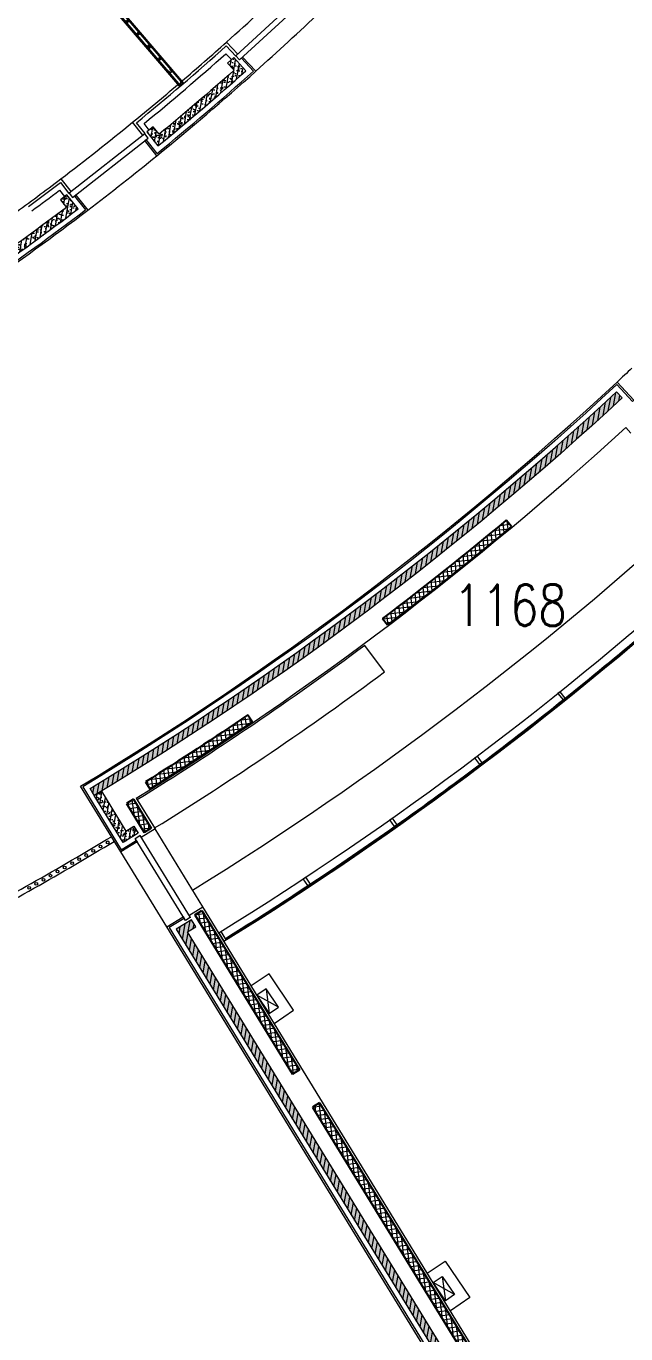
# Model space of a CAD drawing. Header units: inches. Extents: x 13084 to 220150, y 6494 to 167180.
# Drawn here: x 117597 to 128495, y 33093 to 56866 of the extents above; entities that cross this region are included whole.
import ezdxf
from ezdxf.enums import TextEntityAlignment as Align

# ---------------------------------------------------------------- set-up
doc = ezdxf.new("R2010")
doc.units = ezdxf.units.IN
doc.header["$MEASUREMENT"] = 0
for name, color, linetype, lineweight in [('Ground Floor$0$A-G250-G-Walls-Low-Level', 8, 'Continuous', 15), ('Ground Floor$0$A-G250-G-Walls-Precast-Concrete', 7, 'Continuous', 15), ('Ground Floor$0$A-G250-M-Walls-Blockwork', 7, 'Continuous', 25), ('Ground Floor$0$A-G250-M-Walls-Plasterboard-Partition', 7, 'Continuous', 15), ('Ground Floor$0$A-G252-H-Internal-Walls', 251, 'Continuous', 9), ('Ground Floor$0$A-G262-H-Precast-Panel', 251, 'Continuous', 5), ('Ground Floor$0$A-G312-M-Wall-Cladding-Panel', 7, 'Continuous', 9), ('Ground Floor$0$A-G312-M-Wall-Finish-Plaster', 7, 'Continuous', 15), ('Ground Floor$0$A-G321-M-Window', 251, 'Continuous', 9), ('Ground Floor$0$A-G4-M-Furniture-Built-In', 251, 'Continuous', 9), ('Ground Floor$0$A-G52-M-Cutout', 251, 'Continuous', 13), ('Ground Floor$0$Z-Z001-S-Room-Name-Identification-250', 7, 'Continuous', 15)]:
    doc.layers.add(name, color=color, linetype=linetype, lineweight=lineweight)
doc.styles.add('Ground Floor$0$Tag-RomanS', font='romans.shx', dxfattribs={"width": 0.8})
pattern_1 = [(49.99999999999999, (31615.2386858852, 164129.5694537289), (182.184668996004, -15.93908553890309), [19.05, -209.55]), (355, (31615.2386858852, 164129.5694537289), (-35.24282597566699, 191.05664288218), [15.24, -167.64]), (100.451, (31630.4206858852, 164128.2412037289), (146.9425016659592, 175.1166878202919), [16.19, -178.09]), (46.18420000000002, (31615.2386858852, 164180.3694537289), (271.0790408921299, -42.04232793272715), [28.575, -314.3249999999999]), (96.6356, (31637.8285858852, 164176.8659537289), (237.4042344662371, 247.4255558900492), [24.285, -267.135]), (351.1840000000001, (31615.2386858852, 164180.3694537289), (237.4046058139339, 247.4251178605977), [22.86, -251.46]), (21, (31640.6386858852, 164167.6694537289), (151.6148798353833, -102.2655185167625), [19.05, -209.55]), (326.0000000000001, (31640.6386858852, 164167.6694537289), (61.80202834764707, 184.1879661223193), [15.24, -167.64]), (71.4514, (31653.2731858852, 164159.1473537289), (213.4164907701245, 81.92285771605745), [16.19, -178.09]), (37.50000000000001, (31615.2386858852, 164129.5694537289), (3.088603250591817, 84.55503887315311), [0, -165.608, 0, -170.18, 0, -168.275]), (7.499999999999999, (31615.2386858852, 164129.5694537289), (66.81966251030575, 100.1805748181195), [0, -97.02799999999999, 0, -161.798, 0, -64.135]), (327.5, (31558.5966858852, 164129.5694537289), (135.5905951668714, -5.728743992673458), [0, -63.5, 0, -198.12, 0, -262.89]), (317.5, (31533.1966858852, 164129.5694537289), (148.129181386018, 25.42649103333301), [0, -82.55, 0, -131.572, 0, -186.69])]
pattern_2 = [(80, (31615.2386858852, 164129.5694537289), (-78.16911539534401, 13.7833241023126), [])]
pattern_3 = [(7.000000000000055, (31615.2386858852, 164129.5694537289), (-9.673379132783587, 78.78335078652992), []), (97.00000000000007, (31615.2386858852, 164129.5694537289), (-78.78335078652992, -9.673379132783587), [])]

# ---------------------------------------------------------------- blocks, each defined once
blk = doc.blocks.new('Ground Floor$0$tag-roomname')
at = {"lineweight": 18, "ltscale": 0.01, "style": 'Ground Floor$0$Tag-RomanS', "width": 0.8}
blk.add_attdef('ROOM_NO_2', text='', height=3, dxfattribs=at).set_placement((-6.707523425575346e-12, 1.61168281859284), align=Align.MIDDLE_CENTER)
at = {"linetype": 'ByBlock', "lineweight": 13, "ltscale": 0.01, "style": 'Ground Floor$0$Tag-RomanS', "width": 0.8, "flags": 1}
for tag, p in [('ROOM_NAME_1', (-6.02540239924565e-12, -2.287525053430301)), ('AREA', (-6.02540239924565e-12, -5.744039249906365))]:
    blk.add_attdef(tag, text='', height=2.8, dxfattribs=at).set_placement(p, align=Align.MIDDLE_CENTER)
blk = doc.blocks.new('Ground Floor$0$Part Frame4')
for p, q in [((-6.570189725607634e-07, 99.99999999998545), (6016.096165191615, 100.0000395042225, -2.889850417678681e-09)), ((-6.570189725607634e-07, 99.99999999998545), (0, 0)), ((-5.749170668423176e-07, 87.49999999996362), (6016.09615708096, 87.49999902013951)), ((-5.769252311438322e-07, 74.99999999996362), (6016.096148970304, 74.99999902013224)), ((6016.096116527653, 25.00000140130578), (-5.767506081610918e-07, 25.00000140139309)), ((6016.096108417027, 12.50000140126213), (-5.766924005001783e-07, 12.50000140138582)), ((0, 0), (6016.096100306371, 3.950428072130308e-05, -2.952732839934275e-09)), ((6016.096165191615, 100.0000395042225, -2.889850417678681e-09), (6016.096165848285, 3.950428072130308e-05, -2.952732872102602e-09))]:
    blk.add_line(p, q)
for points, elevation in [([(-5.767506081610918e-07, 25.00000140139309), (-5.749170668423176e-07, 75.00000140139309), (49.99999942508293, 75.000001399545), (49.99999942470458, 65.00000139956683), (9.999999424704583, 65.00000140105112), (9.999999423598638, 35.00000140099291), (49.99999942362774, 35.00000139953045), (49.99999942324939, 25.00000139956683)], -1.445543307537687e-10), ([(299.9999994232494, 25.00000337167148), (299.9999994250829, 75.00000337164965), (349.9999994250829, 75.00000336980884), (349.9999994247046, 65.00000336983067), (309.9999994247337, 65.00000337129313), (309.9999994235986, 35.00000337126403), (349.9999994236277, 35.00000336980884), (349.9999994232785, 25.00000336983067)], -2.918204492323471e-10), ([(599.9999994232785, 25.00000534191349), (599.9999994250829, 75.00000534189167), (649.9999994250829, 75.00000534005085), (649.9999994247337, 65.00000534007268), (609.9999994247337, 65.00000534157152), (609.9999994236277, 35.00000534150604), (649.9999994236277, 35.00000534005085), (649.9999994232785, 25.00000534008723)], -4.39086567710876e-10), ([(899.9999994232785, 25.00000731219188), (899.9999994250829, 75.0000073121555), (949.9999994250829, 75.00000731032924), (949.9999994247337, 65.00000731035107), (909.9999994247046, 65.00000731180626), (909.9999994236277, 35.00000731178443), (949.9999994236277, 35.00000731031469), (949.9999994232785, 25.00000731036562)], -5.863526861893985e-10), ([(1199.999999423249, 25.00000928242662), (1199.999999425083, 75.00000928239751), (1249.999999425083, 75.0000092805567), (1249.999999424705, 65.00000928060763), (1209.999999424705, 65.00000928203372), (1209.999999423599, 35.00000928201916), (1249.999999423628, 35.00000928056397), (1249.999999423249, 25.0000092805858)], -7.336188046679142e-10), ([(1499.999999423249, 25.00001125270501), (1499.999999425083, 75.0000112526759), (1549.999999425083, 75.00001125083509), (1549.999999424705, 65.00001125087147), (1509.999999424734, 65.0000112523121), (1509.999999423599, 35.00001125226117), (1549.999999423628, 35.00001125084236), (1549.999999423249, 25.00001125086419)], -8.808849231464428e-10), ([(1799.999999423278, 25.00001322294702), (1799.999999425083, 75.00001322290336), (1849.999999425083, 75.0000132210771), (1849.999999424734, 65.00001322111348), (1809.999999424734, 65.00001322257594), (1809.999999423628, 35.00001322253956), (1849.999999423628, 35.00001322108437), (1849.999999423278, 25.0000132211062)], -1.028151041624958e-09), ([(2099.999999423278, 25.00001519321086), (2099.999999425083, 75.00001519317448), (2149.999999425083, 75.00001519134821), (2149.999999424734, 65.00001519139187), (2109.999999424705, 65.0000151928325), (2109.999999423628, 35.00001519278158), (2149.999999423628, 35.00001519134821), (2149.999999423278, 25.00001519137004)], -1.175417160103487e-09), ([(2399.999999423249, 25.00001716344559), (2399.999999425083, 75.00001716343104), (2449.999999425083, 75.00001716159022), (2449.999999424705, 65.00001716161205), (2409.999999424705, 65.00001716307452), (2409.999999423599, 35.00001716303814), (2449.999999423628, 35.00001716158295), (2449.999999423249, 25.00001716160477)], -1.322683278582003e-09), ([(2699.999999423249, 25.00001913373126), (2699.999999425083, 75.00001913369488), (2749.999999425083, 75.00001913186861), (2749.999999424705, 65.00001913189044), (2709.999999424705, 65.00001913335291), (2709.999999423599, 35.00001913328015), (2749.999999423628, 35.00001913186861), (2749.999999423249, 25.00001913189044)], -1.469949397060532e-09), ([(2999.999999423249, 25.00002110395872), (2999.999999425083, 75.00002110393689), (3049.999999425083, 75.00002110211062), (3049.999999424705, 65.00002110213245), (3009.999999424734, 65.00002110359492), (3009.999999423599, 35.00002110355854), (3049.999999423628, 35.00002110211062), (3049.999999423278, 25.000021102147)], -1.617215515539061e-09), ([(3315.974073122139, 25.00002317257895), (3315.974072463578, 75.00002317254985), (3265.974072463578, 75.00002251396654), (3265.974072595302, 65.00002251399565), (3305.974072595272, 65.00002304084046), (3305.974072990444, 35.0000230407968), (3265.974072990444, 35.00002251395199), (3265.974073122139, 25.00002251398109)], 5.949500049275164e-08), ([(3615.974073122139, 25.00002514281368), (3615.974072463578, 75.00002514280641), (3565.974072463578, 75.00002448420855), (3565.974072595272, 65.00002448423038), (3605.974072595302, 65.0000250111043), (3605.974072990444, 35.00002501106792), (3565.974072990444, 35.00002448420855), (3565.974073122139, 25.00002448423038)], 5.964226661234392e-08), ([(3915.974073122139, 25.00002711309207), (3915.974072463578, 75.00002711307025), (3865.974072463578, 75.00002645447967), (3865.974072595272, 65.00002645450877), (3905.974072595302, 65.00002698136814), (3905.974072990444, 35.00002698130993), (3865.974072990444, 35.00002645446511), (3865.974073122139, 25.00002645450877)], 5.978953273193617e-08), ([(4215.974073122139, 25.00002908333408), (4215.974072463578, 75.00002908330498), (4165.974072463578, 75.00002842472168), (4165.974072595302, 65.00002842475078), (4205.974072595302, 65.0000289516247), (4205.974072990444, 35.00002895157377), (4165.974072990444, 35.00002842472168), (4165.974073122139, 25.00002842475078)], 5.993679885152845e-08), ([(4515.974073122139, 25.00003105361975), (4515.974072463578, 75.00003105358337), (4465.974072463578, 75.00003039498552), (4465.974072595272, 65.00003039500734), (4505.974072595272, 65.00003092188126), (4505.974072990444, 35.00003092183033), (4465.974072990444, 35.00003039498552), (4465.974073122139, 25.00003039501462)], 6.00840649711207e-08), ([(4815.974073122139, 25.00003302385448), (4815.974072463578, 75.00003302381083), (4765.974072463578, 75.00003236522753), (4765.974072595272, 65.00003236524935), (4805.974072595302, 65.00003289212327), (4805.974072990473, 35.00003289210872), (4765.974072990444, 35.00003236522753), (4765.974073122139, 25.00003236525663)], 6.023133109071298e-08), ([(5115.974073122139, 25.00003499411832), (5115.974072463578, 75.00003499408922), (5065.974072463578, 75.00003433549864), (5065.974072595272, 65.00003433551319), (5105.974072595302, 65.00003486236528), (5105.974072990473, 35.0000348623289), (5065.974072990444, 35.00003433550592), (5065.974073122139, 25.00003433553502)], 6.037859721030521e-08), ([(5415.974073122139, 25.00003696436033), (5415.974072463578, 75.00003696432395), (5365.974072463578, 75.00003630574065), (5365.974072595302, 65.00003630576975), (5405.974072595302, 65.00003683262912), (5405.974072990444, 35.00003683257091), (5365.974072990444, 35.00003630573337), (5365.974073122139, 25.00003630576248)], 6.048253260032765e-08), ([(5715.974073122139, 25.00003893463872), (5715.974072463578, 75.00003893458779), (5665.974072463578, 75.00003827600449), (5665.974072595302, 65.00003827605542), (5705.974072595272, 65.00003880286386), (5705.974072990444, 35.00003880285658), (5665.974072990444, 35.00003827601176), (5665.974073122139, 25.00003827604087)], 6.067312944948977e-08), ([(6016.096116527711, 25.00004082566011), (6016.096115869121, 75.00004082562373), (5966.096115869121, 75.00004016704042), (5966.096116000845, 65.0000401670768), (6006.096116000845, 65.00004069393617), (6006.096116396016, 35.00004069387796), (5966.096116395987, 35.00004016704042), (5966.096116527682, 25.00004016706953)], 3.445001114753203e-09)]:
    blk.add_lwpolyline(points, close=True, dxfattribs=dict(elevation=elevation))

msp = doc.modelspace()

# ---------------------------------------------------------------- hatches: boundary and pattern name
at = {"layer": 'Ground Floor$0$A-G252-H-Internal-Walls'}
h = msp.add_hatch(dxfattribs=at)
h.set_pattern_fill('ANSI37', color=256, scale=25, angle=322.0000000000001, style=0)
h.set_pattern_definition(pattern_3)
h.paths.add_polyline_path([(126419.166420608, 47772.52310073405), (126323.0054041956, 47887.64503141609, -0.01205837881394634), (124073.5607513929, 46098.95549269571), (124164.0657481467, 45979.33590565232, 0.0120583466981101)])
h = msp.add_hatch(dxfattribs=at)
h.set_pattern_fill('ANSI37', color=256, scale=25, angle=322.0000000000001, style=0)
h.set_pattern_definition(pattern_3)
h.paths.add_polyline_path([(121628.2096462384, 44344.25855121791), (121712.5548867062, 44220.21871724908, -0.009336784285473639), (119844.5586868005, 43000.39830895116), (119766.1799329048, 43128.30078458833, 0.009330464552124372)])
h = msp.add_hatch(dxfattribs=at)
h.set_pattern_fill('ANSI37', color=256, scale=25, angle=322.0000000000001, style=0)
h.set_pattern_definition(pattern_3)
h.paths.add_polyline_path([(119547.4135462375, 42815.39209202977), (119419.517528721, 42737.01729567637), (119743.2185554392, 42208.78522814112), (119871.1145800916, 42287.16001284972)])
h = msp.add_hatch(dxfattribs=at)
h.set_pattern_fill('ANSI37', color=256, scale=25, angle=322.0000000000001, style=0)
h.set_pattern_definition(pattern_3)
h.paths.add_polyline_path([(120790.7058348792, 40786.50951262983), (120662.8098102268, 40708.13472792121), (122437.214929572, 37812.56873313479), (122565.1109492626, 37890.9435259403)])
h = msp.add_hatch(dxfattribs=at)
h.set_pattern_fill('ANSI37', color=256, scale=25, angle=322.0000000000001, style=0)
h.set_pattern_definition(pattern_3)
h.paths.add_polyline_path([(122930.8599439087, 37294.09541049102), (122802.9639242181, 37215.72061768557), (126081.4213340853, 31865.7643490347), (126209.3173116689, 31944.13921055256)])
at = {"layer": 'Ground Floor$0$A-G262-H-Precast-Panel'}
h = msp.add_hatch(dxfattribs=at)
h.set_pattern_fill('AR-CONC', color=256, style=0)
h.set_pattern_definition(pattern_1)
edge = h.paths.add_edge_path()
edge.add_line((120015.3499797838, 54900.85240240861), (119906.9836232473, 55038.31456558056))
edge.add_line((119906.9836232473, 55038.31456558056), (119791.0437070527, 54943.09408745477))
edge.add_line((119791.0437070527, 54943.09408745477), (119992.2833722698, 54687.82261223975))
edge.add_arc((88115.23868582743, 93629.56945363371), 50325.00000000654, 309.3031666088833, 311.6968140940836)
edge.add_line((121590.8669152752, 56053.14147485346), (121368.1823433516, 56294.04028756743))
edge.add_line((121368.1823433516, 56294.04028756743), (121258.033966936, 56192.2201757377))
edge.add_line((121258.033966936, 56192.2201757377), (121376.8514664701, 56063.68412889732))
edge.add_arc((88115.23868579729, 93629.56945366862), 50175.00000005266, 309.4776374271556, 311.52234327581203, ccw=False)
h = msp.add_hatch(dxfattribs=at)
h.set_pattern_fill('ANSI31', color=256, scale=25, angle=35, style=0)
h.set_pattern_definition(pattern_2)
edge = h.paths.add_edge_path()
edge.add_line((120015.3499797838, 54900.85240240861), (119906.9836232473, 55038.31456558056))
edge.add_line((119906.9836232473, 55038.31456558056), (119791.0437070527, 54943.09408745477))
edge.add_line((119791.0437070527, 54943.09408745477), (119992.2833722698, 54687.82261223975))
edge.add_arc((88115.23868582743, 93629.56945363371), 50325.00000000654, 309.3031666088833, 311.6968140940836)
edge.add_line((121590.8669152752, 56053.14147485346), (121368.1823433516, 56294.04028756743))
edge.add_line((121368.1823433516, 56294.04028756743), (121258.033966936, 56192.2201757377))
edge.add_line((121258.033966936, 56192.2201757377), (121376.8514664701, 56063.68412889732))
edge.add_arc((88115.23868579729, 93629.56945366862), 50175.00000005266, 309.4776374271556, 311.52234327581203, ccw=False)
h = msp.add_hatch(dxfattribs=at)
h.set_pattern_fill('AR-CONC', color=256, style=0)
h.set_pattern_definition(pattern_1)
edge = h.paths.add_edge_path()
edge.add_arc((88115.2386857988, 93629.56945367524), 50175.0000000545, 304.9776374271912, 307.0223432758475, ccw=False)
edge.add_line((116878.392464275, 52517.38622630092), (116781.1453220695, 52662.9269658406))
edge.add_line((116781.1453220695, 52662.9269658406), (116658.0918973351, 52577.09656165396))
edge.add_line((116658.0918973351, 52577.09656165396), (116838.6828387143, 52306.8229210471))
edge.add_arc((88115.2386858272, 93629.56945363697), 50325.00000000685, 304.8031666089186, 307.1968140941188)
edge.add_line((118539.4601654969, 53542.50954203092), (118336.3627587986, 53800.13737424675))
edge.add_line((118336.3627587986, 53800.13737424675), (118218.5652191664, 53707.27328185044))
edge.add_line((118218.5652191664, 53707.27328185044), (118326.9316219993, 53569.8111551757))
h = msp.add_hatch(dxfattribs=at)
h.set_pattern_fill('ANSI31', color=256, scale=25, angle=35, style=0)
h.set_pattern_definition(pattern_2)
edge = h.paths.add_edge_path()
edge.add_arc((88115.2386857988, 93629.56945367524), 50175.0000000545, 304.9776374271912, 307.0223432758475, ccw=False)
edge.add_line((116878.392464275, 52517.38622630092), (116781.1453220695, 52662.9269658406))
edge.add_line((116781.1453220695, 52662.9269658406), (116658.0918973351, 52577.09656165396))
edge.add_line((116658.0918973351, 52577.09656165396), (116838.6828387143, 52306.8229210471))
edge.add_arc((88115.2386858272, 93629.56945363697), 50325.00000000685, 304.8031666089186, 307.1968140941188)
edge.add_line((118539.4601654969, 53542.50954203092), (118336.3627587986, 53800.13737424675))
edge.add_line((118336.3627587986, 53800.13737424675), (118218.5652191664, 53707.27328185044))
edge.add_line((118218.5652191664, 53707.27328185044), (118326.9316219993, 53569.8111551757))
h = msp.add_hatch(dxfattribs=at)
h.set_pattern_fill('AR-CONC', color=256, style=0)
h.set_pattern_definition(pattern_1)
edge = h.paths.add_edge_path()
edge.add_arc((88116.56132572002, 93627.61576607364), 59172.64375301231, 301.1859993576255, 312.8102068231568)
edge.add_line((128328.6333091533, 50218.04267994335), (128430.5728284885, 50107.84422215351))
edge.add_arc((88110.08606555643, 93637.16648486909), 59334.16848200645, 301.18657294311237, 312.80842602806706, ccw=False)
edge.add_line((118834.893451344, 42877.6377187607), (118757.2201498038, 43005.96234041988))
h = msp.add_hatch(dxfattribs=at)
h.set_pattern_fill('ANSI31', color=256, scale=25, angle=35, style=0)
h.set_pattern_definition(pattern_2)
edge = h.paths.add_edge_path()
edge.add_arc((88116.89099516434, 93627.07779443474), 59172.64375301231, 301.1859993576255, 312.8102068231568)
edge.add_line((128328.9629785976, 50217.50470830445), (128430.9024979329, 50107.30625051461))
edge.add_arc((88110.41573500076, 93636.62851323019), 59334.16848200645, 301.18657294311237, 312.80842602806706, ccw=False)
edge.add_line((118835.2231207883, 42877.0997471218), (118757.5498192482, 43005.42436878098))
h = msp.add_hatch(dxfattribs=at)
h.set_pattern_fill('ANSI31', color=256, scale=25, angle=35, style=0)
h.set_pattern_definition([(80, (31614.71618732049, 164130.4220938933), (-78.16911539534401, 13.7833241023126), [])])
edge = h.paths.add_edge_path()
edge.add_line((118834.7006222236, 42877.95238728612), (118962.5966468759, 42956.32717199477))
edge.add_line((118962.5966468759, 42956.32717199477), (119406.8552903973, 42231.36295505871))
edge.add_line((119406.8552903973, 42231.36295505871), (119556.0673191564, 42322.80020388417))
edge.add_line((119556.0673191564, 42322.80020388417), (119634.442103865, 42194.9041792318))
edge.add_line((119634.442103865, 42194.9041792318), (119357.3340504536, 42025.09214569771))
edge.add_line((119357.3340504536, 42025.09214569771), (118834.3709527792, 42878.49035892502))
h = msp.add_hatch(dxfattribs=at)
h.set_pattern_fill('AR-CONC', color=256, style=0)
h.set_pattern_definition([(49.99999999999999, (31614.71618732049, 164130.4220938933), (182.184668996004, -15.93908553890309), [19.05, -209.55]), (355, (31614.71618732049, 164130.4220938933), (-35.24282597566699, 191.05664288218), [15.24, -167.64]), (100.451, (31629.89818732049, 164129.0938438933), (146.9425016659592, 175.1166878202919), [16.19, -178.09]), (46.18420000000002, (31614.71618732049, 164181.2220938932), (271.0790408921299, -42.04232793272715), [28.575, -314.3249999999999]), (96.63559999999998, (31637.30608732049, 164177.7185938933), (237.4042344662371, 247.4255558900492), [24.285, -267.1349999999999]), (351.1840000000001, (31614.71618732049, 164181.2220938932), (237.4046058139339, 247.4251178605977), [22.86, -251.46]), (21, (31640.11618732049, 164168.5220938933), (151.6148798353833, -102.2655185167625), [19.05, -209.55]), (326.0000000000001, (31640.11618732049, 164168.5220938933), (61.80202834764707, 184.1879661223193), [15.24, -167.64]), (71.4514, (31652.75068732049, 164159.9999938933), (213.4164907701245, 81.92285771605745), [16.19, -178.09]), (37.50000000000001, (31614.71618732049, 164130.4220938933), (3.088603250591817, 84.55503887315311), [0, -165.608, 0, -170.18, 0, -168.275]), (7.499999999999999, (31614.71618732049, 164130.4220938933), (66.81966251030575, 100.1805748181195), [0, -97.02799999999999, 0, -161.798, 0, -64.135]), (327.5, (31558.07418732049, 164130.4220938933), (135.5905951668714, -5.728743992673458), [0, -63.5, 0, -198.12, 0, -262.89]), (317.5, (31532.67418732049, 164130.4220938933), (148.129181386018, 25.42649103333301), [0, -82.55, 0, -131.572, 0, -186.69])])
edge = h.paths.add_edge_path()
edge.add_line((118835.0302916679, 42877.41441564722), (118962.9263163202, 42955.78920035587))
edge.add_line((118962.9263163202, 42955.78920035587), (119407.1849598416, 42230.82498341981))
edge.add_line((119407.1849598416, 42230.82498341981), (119556.3969886007, 42322.26223224527))
edge.add_line((119556.3969886007, 42322.26223224527), (119634.7717733093, 42194.3662075929))
edge.add_line((119634.7717733093, 42194.3662075929), (119357.6637198979, 42024.55417405881))
edge.add_line((119357.6637198979, 42024.55417405881), (118834.7006222236, 42877.95238728612))
h = msp.add_hatch(dxfattribs=at)
h.set_pattern_fill('AR-CONC', color=256, style=0)
h.set_pattern_definition(pattern_1)
edge = h.paths.add_edge_path()
edge.add_line((126855.8208912144, 29789.92181855731), (126983.4998362499, 29867.40277043171))
edge.add_line((126983.4998362499, 29867.40277043171), (120530.749703115, 40397.33396166179))
edge.add_line((120530.749703115, 40397.33396166179), (120679.9617318245, 40488.77121045695))
edge.add_line((120679.9617318245, 40488.77121045695), (120601.5869471159, 40616.66723510931))
edge.add_line((120601.5869471159, 40616.66723510931), (120324.4788937401, 40446.85520159701))
edge.add_line((120324.4788937401, 40446.85520159701), (126855.3414237279, 29789.45616386199))
h = msp.add_hatch(dxfattribs=at)
h.set_pattern_fill('ANSI31', color=256, scale=25, angle=35, style=0)
h.set_pattern_definition(pattern_2)
edge = h.paths.add_edge_path()
edge.add_line((126855.8208912144, 29789.92181855731), (126983.4998362499, 29867.40277043171))
edge.add_line((126983.4998362499, 29867.40277043171), (120530.749703115, 40397.33396166179))
edge.add_line((120530.749703115, 40397.33396166179), (120679.9617318245, 40488.77121045695))
edge.add_line((120679.9617318245, 40488.77121045695), (120601.5869471159, 40616.66723510931))
edge.add_line((120601.5869471159, 40616.66723510931), (120324.4788937401, 40446.85520159701))
edge.add_line((120324.4788937401, 40446.85520159701), (126855.3414237279, 29789.45616386199))
h = msp.add_hatch(dxfattribs=at)
h.set_pattern_fill('AR-CONC', color=256, style=0)
h.set_pattern_definition(pattern_1)
h.paths.add_polyline_path([(134626.5122552106, 35016.58476017285), (134533.1452110317, 35133.98347652421, -0.03134703985895979), (126855.8983718763, 29789.79414009021), (126933.7107102936, 29661.56911136344, 0.03134785108231475)])
h = msp.add_hatch(dxfattribs=at)
h.set_pattern_fill('ANSI31', color=256, scale=25, angle=50, style=0)
h.set_pattern_definition([(95, (31615.2386858852, 164129.5694537289), (-79.0729541610323, -6.91798708059536), [])])
h.paths.add_polyline_path([(134626.5122552106, 35016.58476017285), (134533.1452110317, 35133.98347652421, -0.03134703985895979), (126855.8983718763, 29789.79414009021), (126933.7107102936, 29661.56911136344, 0.03134785108231475)])

# ---------------------------------------------------------------- linework, layer by layer
at = {"layer": 'Ground Floor$0$A-G250-G-Walls-Low-Level'}
for p, q in [((119198.1530712574, 42045.61678821263, -2.922779289088783e-09), (119145.9017534821, 42130.88318858549, -2.922779289088783e-09)), ((120807.2191470187, 40855.27026815497), (119939.87152964, 42270.65294089295)), ((120152.064054056, 40488.97554172344), (119316.0663487373, 41853.19980757685))]:
    msp.add_line(p, q, dxfattribs=at)
for points, elevation in [([(128606.6353559246, 50648.76797576588, -0.001569622751122559), (128335.3784597705, 50394.82813905725)], -2.92610099465942e-09), ([(121191.4023349157, 40228.32629434401, 0.04525791197135247), (130259.7331046532, 47050.96138274847)], -2.922779289088783e-09)]:
    msp.add_lwpolyline(points, format="xyb", dxfattribs=dict(at, elevation=elevation))
for centre in [(118816.8535434864, 41871.45073611717, -2.922779289088783e-09), (118949.3090640015, 41953.4152984145, -2.922779289088783e-09), (119078.1048608613, 42027.4485529974, -2.922779289088783e-09), (118430.4669378083, 41649.35142353605, -2.922779289088783e-09), (118559.4451120754, 41723.06648745397, -2.922779289088783e-09), (118688.2409089352, 41797.09974203687, -2.922779289088783e-09), (117909.9301193459, 41348.52003971496, -2.922779289088783e-09), (118038.908293613, 41422.23510363288, -2.922779289088783e-09), (118167.7040904728, 41496.26835821578, -2.922779289088783e-09), (118296.316725024, 41570.61935229608, -2.922779289088783e-09), (117651.4297843936, 41202.04627876551, -2.922779289088783e-09), (117780.7703539405, 41275.12361570876, -2.922779289088783e-09)]:
    msp.add_circle(centre, 25, dxfattribs=at)
for centre, radius, start, end in [((88022.47358339845, 93728.25606539845), 49835.43683375064, 311.7970056900918, 313.7055759478304), ((88115.23878756897, 93629.5693436184), 50449.99985016487, 311.8414064434422, 313.6585935563405), ((88030.5024095696, 93735.23011356384), 49835.43683375064, 307.2970056903182, 309.2055759486526), ((88115.23877862334, 93629.56933597781), 50449.99985016487, 307.3414064428712, 309.1585935559696), ((88115.23543524975, 93629.5566942608, -2.922779289088783e-09), 62634.99999999996, 301.7744299898978, 312.1389198413823), ((88115.23543530748, 93629.55669431863, -2.922779289088783e-09), 60125, 297.8576902041214, 301.0711800299457), ((88115.23543530748, 93629.55669431863, -2.922779289088783e-09), 60224.99999999999, 297.8562659686285, 301.0718920733913)]:
    msp.add_arc(centre, radius, start, end, dxfattribs=at)
at = {"layer": 'Ground Floor$0$A-G250-G-Walls-Precast-Concrete'}
for points in [[(120015.3499797838, 54900.85240240861), (119906.9836232473, 55038.31456558056), (119791.0437070527, 54943.09408745477), (119992.2833722698, 54687.82261223975, 0.01044463721572856), (121590.8669152752, 56053.14147485346), (121368.1823433516, 56294.04028756743), (121258.033966936, 56192.2201757377), (121376.8514664701, 56063.68412889732, -0.00892194904469555)], [(118326.9316219993, 53569.8111551757, -0.008921949044695105), (116878.392464275, 52517.38622630092), (116781.1453220695, 52662.9269658406), (116658.0918973351, 52577.09656165396), (116838.6828387143, 52306.8229210471, 0.01044463721572834), (118539.4601654969, 53542.50954203092), (118336.3627587986, 53800.13737424675), (118218.5652191664, 53707.27328185044)], [(118757.2201498038, 43005.96234041988, 0.05076371126074843), (128328.6333091533, 50218.04267994335), (128430.5728284885, 50107.84422215351, -0.05075341187003821), (118834.893451344, 42877.6377187607)]]:
    msp.add_lwpolyline(points, format="xyb", close=True, dxfattribs=at)
for points in [[(118835.2231207883, 42877.0997471218), (118963.1191454406, 42955.47453183045), (119406.8552903973, 42231.36295505871), (119556.0673191564, 42322.80020388417), (119634.442103865, 42194.9041792318), (119357.3340504536, 42025.09214569771), (118834.8934513439, 42877.6377187607)], [(126855.8208912144, 29789.92181855731), (126983.4998362499, 29867.40277043171), (120530.2272045503, 40398.18660182611), (120679.4392332598, 40489.62385062127), (120601.0644485512, 40617.51987527363), (120323.9563951754, 40447.70784176132), (126855.3414237279, 29789.45616386199)]]:
    msp.add_lwpolyline(points, dxfattribs=at)
for centre, radius, start, end in [((88115.23868553157, 93629.56945350129), 74674.9999999999, 301.2506369325165, 315.337920213433), ((88115.67711379794, 93629.09887986287), 74824.35831320258, 301.2510367181873, 315.3380235380738)]:
    msp.add_arc(centre, radius, start, end, dxfattribs=at)
at = {"layer": 'Ground Floor$0$A-G250-M-Walls-Blockwork'}
for p, q in [((126419.166420608, 47772.52310073405, -2.92610099465942e-09), (126323.0054041956, 47887.64503141612, -2.92610099465942e-09)), ((124073.5607513929, 46098.95549269572, -2.92610099465942e-09), (124164.0605832262, 45979.34273207816)), ((121628.2096462384, 44344.25855121792, -2.92610099465942e-09), (121712.5575680561, 44220.21477400106)), ((119766.1799329048, 43128.30078458833, -2.92610099465942e-09), (119844.5586868005, 43000.39830895116, -2.92610099465942e-09)), ((119547.4135462375, 42815.3920920298, -2.926101141106451e-09), (119419.517528721, 42737.01729567637, -2.926101141106451e-09)), ((119547.4135462375, 42815.3920920298, -2.926101141106451e-09), (119871.1145800916, 42287.16001284972, -2.926101141106451e-09)), ((119419.5175215209, 42737.01730742594, -2.926101141106451e-09), (119743.2185554392, 42208.7852281411, -2.926101141106451e-09)), ((119871.1145800916, 42287.16001284972, -2.926101141106451e-09), (119743.2185554392, 42208.7852281411, -2.926101141106451e-09)), ((120662.8098102268, 40708.13472792121), (120790.7058348792, 40786.50951262983)), ((120662.8098102268, 40708.13472792121), (122437.214929572, 37812.56873313482, -2.92277928908922e-09)), ((120790.7058348792, 40786.50951262983), (122565.1109492626, 37890.94352594028, -2.92277928908869e-09)), ((122565.1109492626, 37890.94352594028), (122437.214929572, 37812.56873313482, 3.89703130929218e-09)), ((122930.8599439087, 37294.09541049101, -2.922779289088571e-09), (122802.9639242181, 37215.72061768555, -1.670158822894393e-09)), ((122802.9639242181, 37215.72061768555, -2.922779289088889e-09), (126081.4213340853, 31865.7643490347, -2.922779289088783e-09)), ((122930.8599439087, 37294.09541049101, -2.922779289088677e-09), (126209.3173116689, 31944.13921055256, -2.922779289088783e-09))]:
    msp.add_line(p, q, dxfattribs=at)
at = {"layer": 'Ground Floor$0$A-G250-M-Walls-Blockwork', "elevation": -2.92610099465942e-09}
for points in [[(126323.0044877704, 47887.64426591636, -0.01205837380383358), (124073.5607513929, 46098.95549269572, -0.01205837380383358)], [(126419.166420608, 47772.52310073405, -0.01205837380383361), (124164.0605832262, 45979.33199818844, -0.01205837380383361)], [(121628.210275012, 44344.25897876994, -0.009330467742280435), (119766.1799329048, 43128.30078458833, -0.009330467742280435)]]:
    msp.add_lwpolyline(points, format="xyb", dxfattribs=at)
at = {"layer": 'Ground Floor$0$A-G250-M-Walls-Blockwork'}
msp.add_arc((88119.71964054802, 93623.06716793819, -2.92610099465942e-09), 59742.112574944, 302.0750572537146, 304.2148284125069, dxfattribs=at)
at = {"layer": 'Ground Floor$0$A-G250-M-Walls-Plasterboard-Partition', "elevation": -2.359204720134314e-07}
msp.add_lwpolyline([(119840.4071333658, 56522.66402241345), (119802.3868353001, 56490.19161974596), (119834.8592379676, 56452.17132168029), (119842.4632975807, 56458.6658022138), (119816.4853754468, 56489.08204066631), (119839.2975542862, 56508.56548226681), (119865.2754764201, 56478.14924381426), (119872.8795360333, 56484.64372434776)], close=True, dxfattribs=at)
at = {"layer": 'Ground Floor$0$A-G312-M-Wall-Cladding-Panel'}
for p, q in [((121509.3237512917, 56281.30707694405), (121531.3534265748, 56301.67109931)), ((121509.3237512917, 56281.30707694405), (121726.2469735251, 56046.64085721137)), ((121531.3534265748, 56301.67109931), (121768.9724450577, 56044.61629332909)), ((119756.1366359778, 54785.49272595643), (119779.6961439043, 54804.06554443562)), ((119972.8548667054, 54510.58696082696), (119756.1366359778, 54785.49272595643)), ((119977.5389648469, 54553.1031224742), (119779.6961439043, 54804.06554443562)), ((118476.0700386905, 53776.36958862562), (118499.6295466169, 53794.94240710487)), ((118476.0700386905, 53776.36958862562), (118673.9128596262, 53525.40716667379)), ((118499.6295466169, 53794.94240710487), (118716.3477773375, 53520.03664198531)), ((120152.064054056, 40488.97554172346), (120450.4881115257, 40671.85003934482)), ((120450.4881115257, 40671.85003934482), (120466.1630684675, 40646.27083441435)), ((126892.1121875814, 29490.21662385378), (120152.064054056, 40488.97554172346)), ((120466.1630684675, 40646.27083441435), (120193.3182159281, 40479.07129373465)), ((120193.3182159281, 40479.07129373465), (126902.1068281451, 29531.32327845032))]:
    msp.add_line(p, q, dxfattribs=at)
at = {"layer": 'Ground Floor$0$A-G312-M-Wall-Cladding-Panel', "elevation": -2.92610099465942e-09}
msp.add_lwpolyline([(128335.3784597705, 50394.82813905725), (128640.9294655035, 50064.52199451688), (128618.9070746454, 50044.15009473075), (128333.7799997254, 50352.37760193527, -0.05157377071336207), (118625.5649770519, 43037.41206142792), (119325.9705984892, 41894.45396643577), (119598.8154510789, 42061.65350714624), (119614.4904080206, 42036.07430221577), (119316.0663505005, 41853.19980456357), (118584.1949439959, 43047.50539400341, 0.05182960901140837), (128335.3673535253, 50394.81780706765)], format="xyb", dxfattribs=at)
at = {"layer": 'Ground Floor$0$A-G312-M-Wall-Cladding-Panel'}
for centre, radius, start, end in [((88115.23868563883, 93629.56945345874), 50449.99999998994, 309.158593554515, 311.8414064462627), ((88115.23868563883, 93629.56945345874), 50419.99999998994, 309.1932297720455, 311.8067702284686), ((88115.23868562559, 93629.56945347702), 50449.99999998992, 304.6585935538633, 307.3414064468827), ((88115.23868562559, 93629.56945347702), 50419.99999998992, 304.6932297719847, 307.3067702282055), ((88099.53113678098, 93652.39631586189), 74977.66098920704, 301.1572410409376, 315.4296241084662), ((88099.53113678099, 93652.39631586184), 74947.660989207, 301.1800385402345, 315.4067106773531)]:
    msp.add_arc(centre, radius, start, end, dxfattribs=at)
at = {"layer": 'Ground Floor$0$A-G312-M-Wall-Finish-Plaster'}
for p, q in [((118378.8213818699, 53827.0420539949), (118374.8947972155, 53823.94658424835)), ((128586.9137691671, 49469.46327220205, -2.922779289088783e-09), (128495.0743290984, 49569.19972059288, -2.92610099465942e-09)), ((119657.9545392775, 42156.53537183619, -2.926101141106451e-09), (119660.5670321012, 42152.27217101443, -2.926101141106451e-09)), ((120551.4270849024, 40698.52069088678), (120807.2191470187, 40855.27026815496)), ((120574.939520315, 40660.15188349105), (120577.5520131386, 40655.88868266931)), ((127140.1017751387, 30520.93247847262), (120807.2128844633, 40855.26643045607))]:
    msp.add_line(p, q, dxfattribs=at)
for points in [[(119753.1260109128, 54910.45646528504), (119757.0394096014, 54913.54151864602), (119601.409369559, 55110.95736566035, 0.01077473525236262), (121234.1124266643, 56505.36969256011), (121404.7275512667, 56320.79929061122), (121408.3991638139, 56324.19329433887)], [(119833.5874021787, 54977.96722672864), (119740.7041088139, 55095.78917182422, 0.009790685390567638), (121227.3011072574, 56365.4195003043), (121327.7946053325, 56256.70624656316)], [(120430.8112215373, 55869.88382361132, 0.005382758103550028), (121237.4688180427, 56575.3980868619), (121441.4436767386, 56354.73932788779)], [(119717.7735526319, 54882.5868344051), (119531.7170673094, 55118.59846999739, 0.005382836876166389), (120354.7695342547, 55804.94029585038, 0.005282496705263814)], [(117368.6023067673, 53450.8337337324, 0.005382758103207788), (118228.1272581733, 54090.88350633949), (118414.1606437596, 53854.90128171378)], [(117640.715107044, 53588.22193716629, 0.003626432888398931), (118219.2868489373, 54021.33432563901), (118374.8947972155, 53823.94658424835)], [(117700.0605948367, 53507.73521106415, 0.00313446265882093), (118201.5161610236, 53882.34996308127), (118293.1703276001, 53766.08720703475)]]:
    msp.add_lwpolyline(points, format="xyb", dxfattribs=at)
at = {"layer": 'Ground Floor$0$A-G312-M-Wall-Finish-Plaster', "elevation": -2.926101141106451e-09}
msp.add_lwpolyline([(119597.7640389367, 42828.92159831963), (119939.8715165104, 42270.65293284711), (119684.0794675138, 42113.90336361874)], dxfattribs=at)
at = {"layer": 'Ground Floor$0$A-G312-M-Wall-Finish-Plaster'}
for centre, radius, start, end in [((88119.71964054761, 93623.06716793793, -2.92610099465942e-09), 59757.11257494399, 301.7872387414116, 312.5052471154951), ((88115.23868570305, 93629.56945352981), 74199.9999999916, 301.7316496588434, 315.4025240623495)]:
    msp.add_arc(centre, radius, start, end, dxfattribs=at)
at = {"layer": 'Ground Floor$0$A-G321-M-Window'}
for points in [[(122693.4635553288, 57512.0945990188), (121408.3991638139, 56324.19329433887), (121476.279238367, 56250.76104339516), (122761.343629882, 57438.66234807507)], [(119753.1260109128, 54910.45646528504), (118378.8213818699, 53827.0420539949), (118440.7307768008, 53748.51036090674), (119815.0354058437, 54831.92477219684)], [(119660.5670321012, 42152.27217101437), (120574.939520315, 40660.15188349107), (120489.6755038801, 40607.90202701866), (119575.3030156663, 42100.02231454196)]]:
    msp.add_lwpolyline(points, close=True, dxfattribs=at)
for points, elevation in [([(127393.1320046851, 44650.2663241355), (127300.488558667, 44765.87731321418), (127261.4694452299, 44734.61229470275), (127354.1139825205, 44618.99990125978), (127393.132004685, 44650.26632413536)], -9.458659729529853e-07), ([(127373.4948302795, 44617.20196971289), (127373.6498847707, 44618.60765748186), (127366.4587434234, 44627.58192548127), (127365.0271090051, 44627.73984201974)], -2.058401493029219e-07), ([(127390.6629951478, 44630.95893576834), (127389.2573073783, 44631.11399025965), (127382.0661657321, 44640.08826090053), (127382.2241337189, 44641.52034689489)], -9.468614747612289e-07), ([(125841.2051347568, 43445.07736506955), (125752.103071363, 43563.5061256201), (125792.0575858486, 43593.5666707573), (125881.1603033706, 43475.13715502727), (125841.205134757, 43445.07736506962)], -2.922779289088783e-09), ([(125860.521713429, 43442.68870054123), (125860.7196895816, 43444.08898816991), (125853.8063961093, 43453.27900585636), (125852.380261135, 43453.48063472805)], -2.922779292354426e-09), ([(125878.1026150229, 43455.91412677744), (125876.7023273946, 43456.11210293026), (125869.7890364073, 43465.3021196729), (125869.9906668692, 43466.72825427291)], -2.922779292354426e-09), ([(124293.1368536248, 42317.92552702306), (124207.72340351, 42438.97614216129), (124248.5760376881, 42467.80416458123), (124333.990534796, 42346.75211176428), (124293.136853625, 42317.92552702314)], -9.458659729529853e-07), ([(124312.3723767038, 42314.94795997381), (124312.6128966947, 42316.34157044116), (124305.9826239992, 42325.73782159234), (124304.56284166, 42325.98285687408)], -9.468614747612289e-07), ([(124330.3478117388, 42327.63195521594), (124328.954201272, 42327.87247520671), (124322.3239310318, 42337.26872533876), (124322.5688906198, 42338.6880595281)], -2.058401493029219e-07), ([(122714.8014923738, 41240.78256908272), (122633.1610544445, 41364.3097710162), (122674.8758351843, 41391.87562984887), (122756.5139384999, 41268.35188355582), (122714.801492374, 41240.78256908279)], -2.92277928942708e-09), ([(122733.9370913381, 41237.22086062572), (122734.2199457477, 41238.60649043157), (122727.8789968883, 41248.20036178577), (122726.4677809176, 41248.48844531592)], -2.92277928908869e-09), ([(122744.8520745474, 41260.63931201189), (122744.5639905464, 41259.22809893484), (122750.904939407, 41249.63422758109), (122752.2905759467, 41249.35136475529)], -2.922779289088478e-09), ([(121139.8467374915, 40408.14865824734), (121097.3514184023, 40381.80344644198), (121191.4023349157, 40228.32629434399), (121233.8991702774, 40254.67180065457), (121139.8467374948, 40408.14865824925)], -2.922779289088783e-09)]:
    msp.add_lwpolyline(points, dxfattribs=dict(at, elevation=elevation))
for centre, radius, start, end in [((88135.48203379642, 93604.72392269465, -2.922779289088783e-09), 62764.70719540188, 301.8155923736971, 312.1403906320963), ((88135.47238180345, 93604.7396650005, -2.922779289088441e-09), 62751.20719540188, 306.9618648433186, 310.4313387217251), ((88135.47238180345, 93604.7396650005, -2.922779289088441e-09), 62751.20719540188, 305.2170673328291, 306.9417435714457), ((88135.47238180345, 93604.7396650005, -2.922779289088441e-09), 62751.20719540188, 303.4722667172234, 305.1969459785157), ((88135.47238180345, 93604.7396650005, -2.922779289088441e-09), 62751.20719540188, 301.8156602731568, 303.4521456305574)]:
    msp.add_arc(centre, radius, start, end, dxfattribs=at)
at = {"layer": 'Ground Floor$0$A-G4-M-Furniture-Built-In', "elevation": -2.92610099465942e-09}
msp.add_lwpolyline([(123752.268976847, 45608.29699971958, -0.02091491232023676), (119616.0517186368, 42799.07881793228), (119932.1101152358, 42289.07186705887, 0.02091491232023676), (124109.8333555573, 45126.47990259921)], format="xyb", close=True, dxfattribs=at)
at = {"layer": 'Ground Floor$0$A-G4-M-Furniture-Built-In'}
msp.add_arc((88119.83053267507, 93632.3454922736, -2.922779289088783e-09), 61723.95102979169, 301.7734978469954, 312.5049974475156, dxfattribs=at)
at = {"layer": 'Ground Floor$0$A-G52-M-Cutout'}
for p, q in [((122180.6647057906, 39029.77526046433), (121790.6563391025, 39250.44662261642)), ((121956.4823331923, 39362.2578013247), (122014.8387117007, 38917.96408175612)), ((125382.3378152669, 33805.11958016398), (124992.3294485788, 34025.79094231607)), ((125158.1554426686, 34137.60212102435), (125216.511821177, 33693.30840145574))]:
    msp.add_line(p, q, dxfattribs=at)
for points in [[(122104.9698108496, 38737.51990151686), (122458.3018785886, 38975.76044508275), (122010.4971485738, 39639.89497412277), (121686.0518187319, 39421.13183656317)], [(121956.4823331923, 39362.2578013247), (121790.6563391025, 39250.44662261642), (122014.8387117007, 38917.96408175612), (122180.6647057906, 39029.77526046433), (121956.4823331923, 39362.2578013247)], [(124887.725256695, 34196.47637775101), (125212.1702580501, 34415.23929382242), (125659.9749880649, 33751.10476478242), (125306.6432488127, 33512.86444270467)], [(124992.3294485788, 34025.79094231607), (125158.1554426686, 34137.60212102435), (125382.3378152669, 33805.11958016398), (125216.511821177, 33693.30840145574), (124992.3294485788, 34025.79094231607)]]:
    msp.add_lwpolyline(points, dxfattribs=at)

# ---------------------------------------------------------------- block references
at = {"layer": 'Ground Floor$0$A-G250-M-Walls-Plasterboard-Partition', "rotation": 130.4999999997984}
msp.add_blockref('Ground Floor$0$Part Frame4', (120463.2836397785, 55831.86350680275), dxfattribs=at)
at = {"layer": 'Ground Floor$0$Z-Z001-S-Room-Name-Identification-250'}
ref = msp.add_blockref('Ground Floor$0$tag-roomname', (126391.8185754362, 45935.6417524486), dxfattribs=dict(at, xscale=250, yscale=250, zscale=250))
ref.add_attrib('ROOM_NO_2', '1168', dxfattribs={"layer": '0', "lineweight": 18, "ltscale": 0.01, "height": 750, "style": 'Ground Floor$0$Tag-RomanS', "width": 0.8000000000000002}).set_placement((126391.8185754345, 46338.56245709681), align=Align.MIDDLE_CENTER)

doc.saveas('drawing.dxf')
